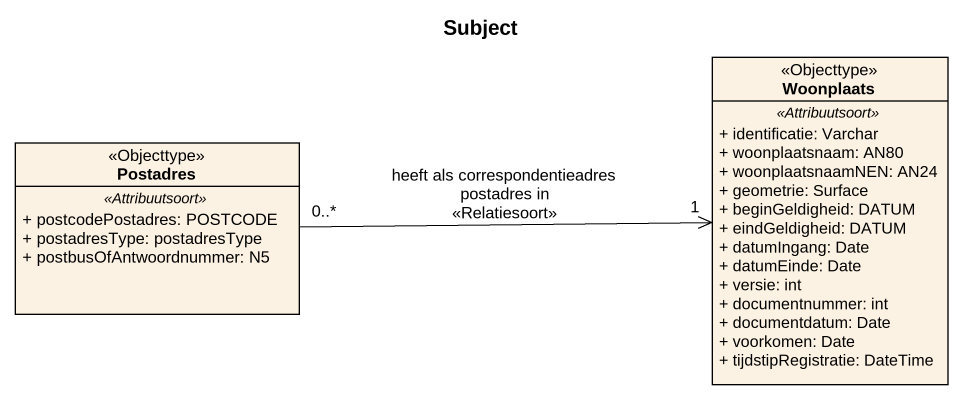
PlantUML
@startuml
title Subject
hide circle
hide empty members
skinparam classAttributeIconSize 0
class Woonplaats <<Objecttype>> {
  .. <<Attribuutsoort>> ..
  + identificatie: Varchar
  + woonplaatsnaam: AN80
  + woonplaatsnaamNEN: AN24
  + geometrie: Surface
  + beginGeldigheid: DATUM
  + eindGeldigheid: DATUM
  + datumIngang: Date
  + datumEinde: Date
  + versie: int
  + documentnummer: int
  + documentdatum: Date
  + voorkomen: Date
  + tijdstipRegistratie: DateTime
}
class Postadres <<Objecttype>> {
  .. <<Attribuutsoort>> ..
  + postcodePostadres: POSTCODE
  + postadresType: postadresType
  + postbusOfAntwoordnummer: N5
}
Postadres "0..*" -right-> "1" Woonplaats : heeft als correspondentieadres postadres in\n<<Relatiesoort>>
@enduml
